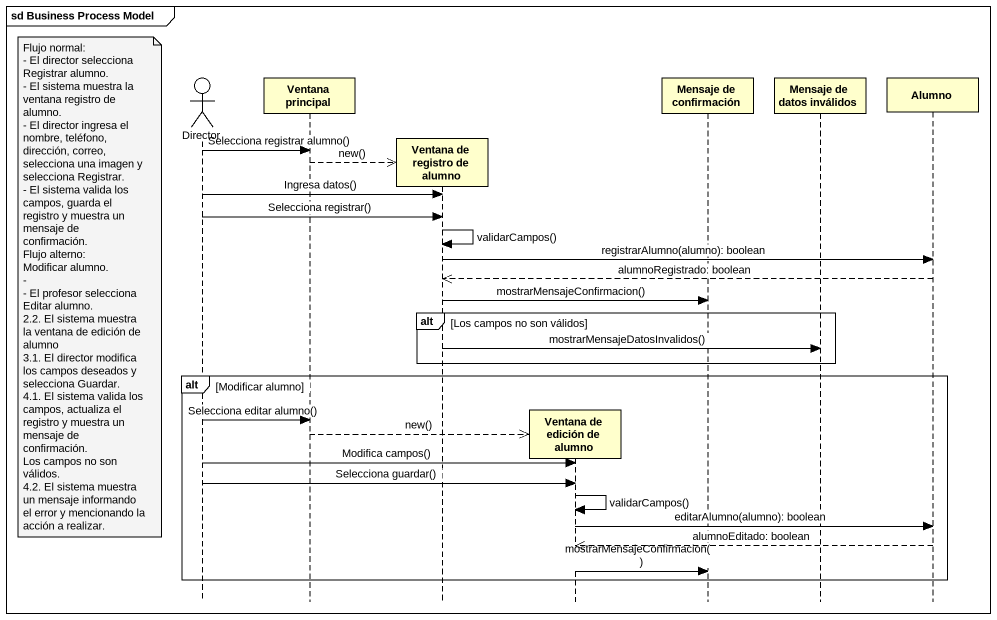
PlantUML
@startuml
mainframe sd Business Process Model
hide footbox
actor Director
participant "Ventana principal" as Ventana_principal
participant "Ventana de registro de alumno" as Ventana_de_registro_de
participant "Ventana de edición de alumno" as Ventana_de_edición_de_alumno
participant "Mensaje de confirmación" as Mensaje_de_confirmación
participant "Mensaje de datos inválidos" as Mensaje_de_datos_inválidos
participant Alumno

Director -> Ventana_principal : Selecciona registrar alumno()
Ventana_principal -->> Ventana_de_registro_de ** : new()
Director -> Ventana_de_registro_de : Ingresa datos()
Director -> Ventana_de_registro_de : Selecciona registrar()
Ventana_de_registro_de -> Ventana_de_registro_de : validarCampos()
Ventana_de_registro_de -> Alumno : registrarAlumno(alumno): boolean
Alumno -->> Ventana_de_registro_de : alumnoRegistrado: boolean
note left of Director
  Flujo normal:
  - El director selecciona Registrar alumno.
  - El sistema muestra la ventana registro de alumno.
  - El director ingresa el nombre, teléfono, dirección, correo, selecciona una imagen y selecciona Registrar.
  - El sistema valida los campos, guarda el registro y muestra un mensaje de confirmación.
  Flujo alterno:
  Modificar alumno.
  -
  - El profesor selecciona Editar alumno.
  2.2. El sistema muestra la ventana de edición de alumno
  3.1. El director modifica los campos deseados y selecciona Guardar.
  4.1. El sistema valida los campos, actualiza el registro y muestra un mensaje de confirmación.
  Los campos no son válidos.
  4.2. El sistema muestra un mensaje informando el error y mencionando la acción a realizar.
end note
Ventana_de_registro_de -> Mensaje_de_confirmación : mostrarMensajeConfirmacion()
alt Los campos no son válidos
  Ventana_de_registro_de -> Mensaje_de_datos_inválidos : mostrarMensajeDatosInvalidos()
end
alt Modificar alumno
  Director -> Ventana_principal : Selecciona editar alumno()
  Ventana_principal -->> Ventana_de_edición_de_alumno ** : new()
  Director -> Ventana_de_edición_de_alumno : Modifica campos()
  Director -> Ventana_de_edición_de_alumno : Selecciona guardar()
  Ventana_de_edición_de_alumno -> Ventana_de_edición_de_alumno : validarCampos()
  Ventana_de_edición_de_alumno -> Alumno : editarAlumno(alumno): boolean
  Alumno -->> Ventana_de_edición_de_alumno : alumnoEditado: boolean
  Ventana_de_edición_de_alumno -> Mensaje_de_confirmación : mostrarMensajeConfirmacion()
end
@enduml
